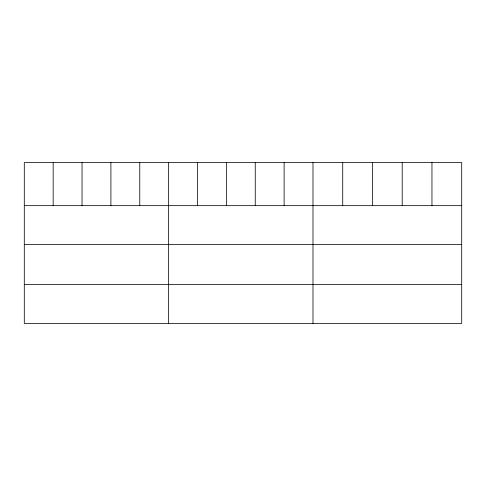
<?xml version="1.0" encoding="UTF-8"?>
<svg xmlns="http://www.w3.org/2000/svg" width="486" height="486" viewBox="0 0 486 486"><rect width="100%" height="100%" fill="white"/><g stroke="black" fill="none" stroke-linecap="round" stroke-linejoin="round"><path stroke-width="0.73" d="M461.7 205.657L461.7 323.39L24.3 323.39L24.3 162.61L461.7 162.61L461.7 205.657L24.3 205.657M24.3 244.507L461.7 244.507M24.3 284.541L461.7 284.541M431.957 162.61L431.957 205.657M402.214 162.61L402.214 205.657M372.47 162.61L372.47 205.657M342.727 162.61L342.727 205.657M312.984 162.61L312.984 323.39M284.116 162.61L284.116 205.657M255.247 162.61L255.247 205.657M226.379 162.61L226.379 205.657M197.51 162.61L197.51 205.657M168.642 162.61L168.642 323.39M139.774 162.61L139.774 205.657M110.905 162.61L110.905 205.657M82.037 162.61L82.037 205.657M53.168 162.61L53.168 205.657"/></g></svg>
